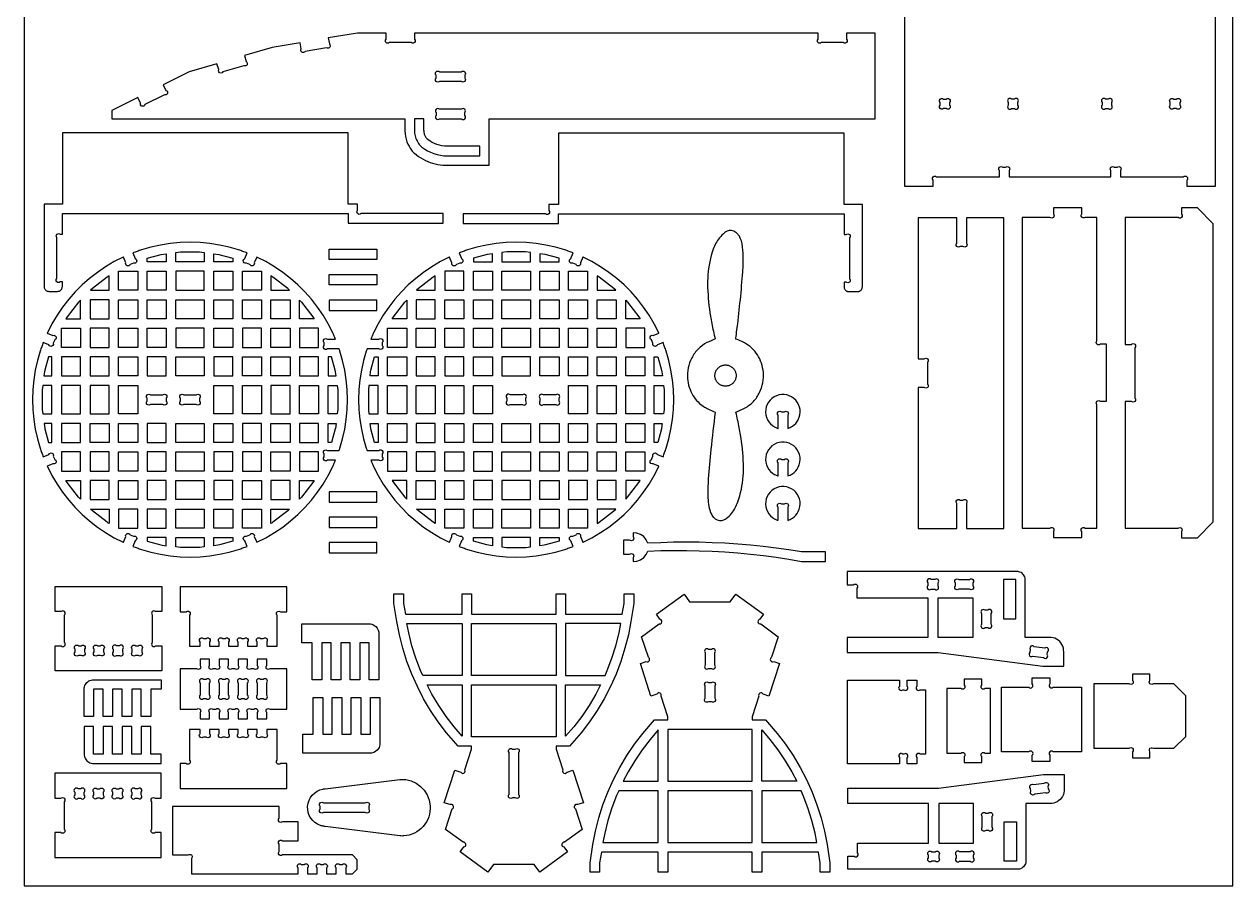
# Model space of a CAD drawing. Extents: x -3.7 to 59.8, y -0.5 to 71.6.
# Drawn here: x -3.7 to 59.8, y -0.5 to 44.8 of the extents above; entities that cross this region are included whole.
import ezdxf

# ---------------------------------------------------------------- set-up
doc = ezdxf.new("R2010")
doc.units = 0
doc.header["$MEASUREMENT"] = 0
doc.layers.get('0').update_dxf_attribs({"linetype": 'CONTINUOUS'})
doc.layers.add('SECTIONCUTEDGES', color=18, linetype='CONTINUOUS')

msp = doc.modelspace()

# ---------------------------------------------------------------- linework, layer by layer
for points in [[(59.784, 71.579), (-3.688, 71.579), (-3.688, -0.512), (59.784, -0.512)], [(-0.228, 30.29), (-0.228, 29.29), (0.772, 29.29), (0.772, 30.29)], [(-0.228, 28.79), (-0.228, 27.79), (0.772, 27.79), (0.772, 28.79)], [(-0.228, 27.29), (-0.228, 26.29), (0.772, 26.29), (0.772, 27.29)], [(2.772, 22.79), (3.772, 22.79), (3.772, 23.79), (2.772, 23.79)], [(7.772, 23.79), (7.772, 22.79), (8.772, 22.79), (8.772, 23.79)], [(19.4, 23.79), (19.4, 22.79), (18.4, 22.79), (18.4, 23.79)], [(24.4, 22.79), (23.4, 22.79), (23.4, 23.79), (24.4, 23.79)], [(-0.228, 21.29), (0.772, 21.29), (0.772, 22.29), (-0.228, 22.29)], [(2.772, 21.29), (3.772, 21.29), (3.772, 22.29), (2.772, 22.29)], [(24.4, 21.29), (23.4, 21.29), (23.4, 22.29), (24.4, 22.29)], [(2.772, 19.29), (2.772, 18.29), (3.772, 18.29), (3.772, 19.29)], [(24.4, 19.29), (24.4, 18.29), (23.4, 18.29), (23.4, 19.29)]]:
    msp.add_lwpolyline(points, close=True)
for points in [[(44.91, 40.662), (44.91, 40.516, -1), (44.734, 40.339), (44.587, 40.339, -1), (44.41, 40.516), (44.41, 40.662, -1), (44.587, 40.839), (44.734, 40.839, -1)], [(48.166, 40.339), (48.312, 40.339, 1), (48.489, 40.516), (48.489, 40.662, 1), (48.312, 40.839), (48.166, 40.839, 1), (47.989, 40.662), (47.989, 40.516, 1)], [(53.1, 40.339), (53.246, 40.339, 1), (53.423, 40.516), (53.423, 40.662, 1), (53.246, 40.839), (53.1, 40.839, 1), (52.923, 40.662), (52.923, 40.516, 1)], [(56.825, 40.339), (56.678, 40.339, -1), (56.501, 40.516), (56.501, 40.662, -1), (56.678, 40.839), (56.825, 40.839, -1), (57.001, 40.662), (57.001, 40.516, -1)], [(43.94, 15.085), (44.127, 15.085, 1), (44.304, 15.262), (44.304, 15.408, 1), (44.127, 15.585), (43.94, 15.585, 1), (43.763, 15.408), (43.763, 15.262, 1)], [(6.048, 9.511), (6.048, 10.157, 1), (5.871, 10.334), (5.725, 10.334, 1), (5.548, 10.157), (5.548, 9.511, 1), (5.725, 9.334), (5.871, 9.334, 1)], [(6.725, 9.334), (6.871, 9.334, 1), (7.048, 9.511), (7.048, 10.157, 1), (6.871, 10.334), (6.725, 10.334, 1), (6.548, 10.157), (6.548, 9.511, 1)], [(8.048, 9.511), (8.048, 10.157, 1), (7.871, 10.334), (7.725, 10.334, 1), (7.548, 10.157), (7.548, 9.511, 1), (7.725, 9.334), (7.871, 9.334, 1)], [(8.725, 9.334), (8.871, 9.334, 1), (9.048, 9.511), (9.048, 10.157, 1), (8.871, 10.334), (8.725, 10.334, 1), (8.548, 10.157), (8.548, 9.511, 1)], [(32.253, 10.168), (32.4, 10.168, -1), (32.576, 9.991), (32.576, 9.345, -1), (32.4, 9.168), (32.253, 9.168, -1), (32.076, 9.345), (32.076, 9.991, -1)], [(-0.859, 4.088), (-0.713, 4.088, 1), (-0.536, 4.265), (-0.536, 4.411, 1), (-0.713, 4.588), (-0.859, 4.588, 1), (-1.036, 4.411), (-1.036, 4.265, 1)], [(43.974, 1.28), (44.161, 1.28, -1), (44.337, 1.103), (44.337, 0.957, -1), (44.161, 0.78), (43.974, 0.78, -1), (43.797, 0.957), (43.797, 1.103, -1)]]:
    msp.add_lwpolyline(points, format="xyb", close=True)
at = {"layer": 'SECTIONCUTEDGES'}
msp.add_lwpolyline([(42.54, 57.63), (42.54, 36.253), (44.041, 36.253), (44.041, 36.576, -1), (44.218, 36.753), (47.531, 36.753), (47.531, 37.076, -1), (47.708, 37.253), (47.854, 37.253, -1), (48.031, 37.076), (48.031, 36.753), (53.381, 36.753), (53.381, 37.076, -1), (53.558, 37.253), (53.704, 37.253, -1), (53.881, 37.076), (53.881, 36.753), (57.194, 36.753, -1), (57.371, 36.576), (57.371, 36.253), (58.871, 36.253), (58.871, 57.63, -1)], format="xyb", dxfattribs=at)
for points in [[(0.913, 39.804), (16.307, 39.804, 0.002134), (16.31, 39.163, 0.087341), (16.415, 38.593, 0.074516), (16.661, 38.149, 0.050894), (16.803, 37.998, 0.0521), (17.257, 37.682, 0.105525), (18.303, 37.365, 0.010514), (18.376, 37.36, 0.005257), (18.523, 37.356), (20.739, 37.356), (20.739, 39.804), (41.002, 39.804), (41.002, 44.307), (39.502, 44.307), (39.502, 43.984, -1), (39.326, 43.807), (38.179, 43.807, -1), (38.002, 43.984), (38.002, 44.307), (16.816, 44.307), (16.816, 43.984, -1), (16.639, 43.807), (15.493, 43.807, -1), (15.316, 43.984), (15.316, 44.307), (13.816, 44.307), (12.284, 44.052), (12.338, 43.733, -1), (12.193, 43.529), (11.063, 43.336, -1), (10.859, 43.481), (10.805, 43.8), (9.335, 43.551), (7.874, 43.121), (7.965, 42.811, -1), (7.845, 42.592), (6.746, 42.268, -1), (6.526, 42.388), (6.435, 42.698), (4.974, 42.269), (3.614, 41.586), (3.759, 41.297, -1), (3.68, 41.06), (2.655, 40.546, -1), (2.418, 40.624), (2.273, 40.913), (0.913, 40.23)], [(18.125, 42.269), (19.272, 42.269, -1), (19.449, 42.092), (19.449, 41.945, -1), (19.272, 41.769), (18.125, 41.769, -1), (17.948, 41.945), (17.948, 42.092, -1)], [(19.272, 40.304), (18.125, 40.304, 1), (17.948, 40.127), (17.948, 39.98, 1), (18.125, 39.804), (19.272, 39.804, 1), (19.449, 39.98), (19.449, 40.127, 1)], [(-2.569, 30.805), (-2.544, 30.783), (-2.517, 30.765), (-2.488, 30.751), (-2.457, 30.74), (-2.425, 30.734), (-2.392, 30.732), (-1.933, 30.732), (-1.9, 30.734), (-1.868, 30.74), (-1.837, 30.751), (-1.808, 30.765), (-1.78, 30.783), (-1.756, 30.805), (-1.734, 30.83), (-1.716, 30.857), (-1.702, 30.886), (-1.691, 30.917), (-1.685, 30.949), (-1.683, 30.982), (-1.683, 31.232), (-1.793, 31.232, -1), (-1.969, 31.408), (-1.969, 33.555, -1), (-1.793, 33.732), (-1.683, 33.732), (-1.683, 34.817), (13.32, 34.817), (13.32, 34.317), (18.324, 34.317), (18.324, 34.817), (13.997, 34.817, -1), (13.82, 34.994), (13.82, 35.317), (13.32, 35.317), (13.32, 39.067), (-1.683, 39.067), (-1.683, 35.317), (-2.642, 35.317), (-2.642, 30.982), (-2.64, 30.949), (-2.634, 30.917), (-2.623, 30.886), (-2.609, 30.857), (-2.59, 30.83)], [(19.363, 34.303), (24.366, 34.303), (24.366, 34.803), (39.369, 34.803), (39.369, 33.717), (39.479, 33.717, -1), (39.656, 33.54), (39.656, 31.394, -1), (39.479, 31.217), (39.369, 31.217), (39.369, 30.967), (39.371, 30.935), (39.378, 30.903), (39.388, 30.872), (39.403, 30.842), (39.421, 30.815), (39.442, 30.79), (39.467, 30.769), (39.494, 30.751), (39.524, 30.736), (39.554, 30.726), (39.587, 30.719), (39.619, 30.717), (40.079, 30.717), (40.111, 30.719), (40.143, 30.726), (40.174, 30.736), (40.204, 30.751), (40.231, 30.769), (40.255, 30.79), (40.277, 30.815), (40.295, 30.842), (40.31, 30.872), (40.32, 30.903), (40.327, 30.935), (40.329, 30.967), (40.329, 35.303), (39.369, 35.303), (39.369, 39.053), (24.366, 39.053), (24.366, 35.303), (23.866, 35.303), (23.866, 34.98, -1), (23.689, 34.803), (19.363, 34.803)], [(48.719, 18.293), (50.183, 18.293, -1), (50.36, 18.116), (50.36, 17.793), (51.861, 17.793), (51.861, 18.116, -1), (52.037, 18.293), (52.651, 18.293), (52.651, 24.781, -1), (52.828, 24.958), (53.151, 24.958), (53.151, 27.958), (52.828, 27.958, -1), (52.651, 28.135), (52.651, 34.623), (52.037, 34.623, -1), (51.861, 34.8), (51.861, 35.123), (50.36, 35.123), (50.36, 34.8, -1), (50.183, 34.623), (48.719, 34.623)], [(54.139, 18.283), (56.91, 18.283, -1), (57.087, 18.106), (57.087, 17.783), (57.921, 17.783), (58.756, 18.618), (58.756, 34.279), (57.921, 35.114), (57.087, 35.114), (57.087, 34.791, -1), (56.91, 34.614), (54.139, 34.614), (54.139, 27.948), (54.462, 27.948, -1), (54.639, 27.772), (54.639, 25.125, -1), (54.462, 24.948), (54.139, 24.948)], [(43.252, 18.265), (45.291, 18.265), (45.291, 19.589, -1), (45.468, 19.766), (45.614, 19.766, -1), (45.791, 19.589), (45.791, 18.265), (47.756, 18.265), (47.756, 34.596), (45.791, 34.596), (45.791, 33.272, -1), (45.614, 33.096), (45.468, 33.096, -1), (45.291, 33.272), (45.291, 34.596), (43.252, 34.596), (43.252, 27.181), (43.576, 27.181, -1), (43.752, 27.004), (43.752, 25.857, -1), (43.576, 25.681), (43.252, 25.681)], [(33.689, 24.383, 0.012814), (34.146, 24.6, 0.085914), (34.606, 24.943, 0.076352), (34.931, 25.412, 0.135164), (35.129, 26.473, 0.121603), (34.818, 27.393, 0.128291), (34.141, 28.02, 0.017184), (33.999, 28.091, 0.007976), (33.684, 28.227, 0.007834), (33.684, 28.23, -0.023506), (33.684, 28.233, -0.019175), (33.696, 28.354, 0.003968), (33.759, 28.835, 0.011178), (34.052, 31.756, 0.026495), (34.072, 32.581, 0.033037), (34.011, 33.225, 0.066175), (33.917, 33.536, 0.057683), (33.812, 33.712, 0.071733), (33.693, 33.828), (33.582, 33.892), (33.462, 33.927), (33.343, 33.926), (33.227, 33.89, 0.062361), (33.104, 33.819, 0.061497), (32.828, 33.549, 0.08401), (32.496, 32.95, 0.06761), (32.217, 31.596, 0.025167), (32.205, 30.938, 0.032023), (32.352, 29.42, 0.010958), (32.421, 29.045, 0.005026), (32.598, 28.232, 0.014369), (32.168, 28.037, 0.083555), (31.716, 27.713, 0.076766), (31.367, 27.234, 0.139856), (31.15, 26.153, 0.11486), (31.432, 25.265, 0.123917), (32.043, 24.652, 0.022471), (32.219, 24.557, 0.010705), (32.603, 24.381, 0.003396), (32.372, 22.413, 0.010881), (32.237, 20.883, 0.025112), (32.221, 19.874, 0.035354), (32.268, 19.429, 0.054853), (32.373, 19.072, 0.086229), (32.501, 18.871, 0.024265), (32.547, 18.824, 0.026496), (32.594, 18.786), (32.705, 18.722), (32.824, 18.687), (32.944, 18.689), (33.06, 18.724, 0.062362), (33.182, 18.795, 0.061498), (33.459, 19.066, 0.08401), (33.79, 19.664, 0.067609), (34.07, 21.018, 0.025165), (34.081, 21.676, 0.032019), (33.935, 23.194, 0.010958), (33.866, 23.569, 0.005025)], [(1.522, 17.543), (1.649, 17.841, -1), (1.881, 17.934), (2.055, 17.86, -1), (2.149, 17.628), (2.022, 17.331, -0.003882), (2.245, 17.249, 0.011648), (2.469, 17.17), (2.964, 17.027), (3.467, 16.914), (3.978, 16.832), (4.497, 16.783), (5.022, 16.766), (5.548, 16.783), (6.067, 16.832), (6.578, 16.914), (7.081, 17.027), (7.575, 17.17, 0.011648), (7.799, 17.249, -0.003882), (8.023, 17.331), (7.896, 17.628, -1), (7.989, 17.86), (8.164, 17.934, -1), (8.396, 17.841), (8.522, 17.543, -0.003922), (8.529, 17.546, 0.011767), (8.536, 17.549), (9.003, 17.786), (9.456, 18.054), (9.889, 18.348), (10.299, 18.667), (10.687, 19.01), (11.053, 19.375), (11.395, 19.763), (11.714, 20.173), (12.008, 20.606), (12.276, 21.059), (12.513, 21.527, 0.011769), (12.588, 21.696, -0.003923), (12.659, 21.865), (12.236, 21.865, -1), (12.059, 22.042), (12.059, 22.189, -1), (12.236, 22.365), (12.848, 22.365, -0.003873), (12.871, 22.427, 0.011621), (12.893, 22.49), (13.036, 22.983), (13.149, 23.486), (13.23, 23.996), (13.28, 24.515), (13.297, 25.04), (13.28, 25.566), (13.23, 26.085), (13.149, 26.596), (13.036, 27.099), (12.892, 27.593, 0.011648), (12.871, 27.654, -0.003882), (12.849, 27.715), (12.236, 27.715, -1), (12.059, 27.892), (12.059, 28.038, -1), (12.236, 28.215), (12.659, 28.215, -0.003932), (12.588, 28.385, 0.011797), (12.513, 28.554), (12.276, 29.021), (12.009, 29.474), (11.714, 29.907), (11.395, 30.317), (11.053, 30.705), (10.687, 31.071), (10.299, 31.413), (9.889, 31.732), (9.456, 32.026), (9.003, 32.294), (8.536, 32.531, 0.011767), (8.529, 32.534, -0.003922), (8.522, 32.537), (8.396, 32.24, -1), (8.164, 32.146), (7.989, 32.221, -1), (7.896, 32.453), (8.023, 32.75, -0.003882), (7.799, 32.832, 0.011648), (7.575, 32.91), (7.081, 33.054), (6.578, 33.167), (6.067, 33.248), (5.548, 33.298), (5.022, 33.315), (4.497, 33.298), (3.978, 33.248), (3.467, 33.167), (2.964, 33.054), (2.469, 32.91, 0.011648), (2.245, 32.832, -0.003882), (2.022, 32.75), (2.149, 32.453, -1), (2.055, 32.221), (1.881, 32.146, -1), (1.649, 32.24), (1.522, 32.537, -0.003922), (1.516, 32.534, 0.011767), (1.509, 32.531), (1.041, 32.294), (0.588, 32.026), (0.156, 31.732), (-0.255, 31.413), (-0.643, 31.071), (-1.009, 30.705), (-1.351, 30.317), (-1.67, 29.907), (-1.964, 29.474), (-2.232, 29.021), (-2.469, 28.554, 0.011798), (-2.472, 28.547, -0.003933), (-2.475, 28.54), (-2.177, 28.414, -1), (-2.084, 28.182), (-2.158, 28.007, -1), (-2.39, 27.914), (-2.687, 28.041, -0.003882), (-2.769, 27.817, 0.011648), (-2.848, 27.593), (-2.991, 27.099), (-3.104, 26.596), (-3.186, 26.085), (-3.235, 25.566), (-3.252, 25.04), (-3.235, 24.515), (-3.185, 23.996), (-3.104, 23.486), (-2.992, 22.983), (-2.848, 22.49, 0.011621), (-2.77, 22.264, -0.003873), (-2.687, 22.04), (-2.39, 22.167, -1), (-2.158, 22.073), (-2.084, 21.899, -1), (-2.177, 21.667), (-2.475, 21.54, -0.003923), (-2.472, 21.534, 0.01177), (-2.469, 21.527), (-2.232, 21.059), (-1.964, 20.606), (-1.67, 20.173), (-1.351, 19.763), (-1.008, 19.375), (-0.643, 19.01), (-0.255, 18.667), (0.156, 18.348), (0.588, 18.054), (1.041, 17.786), (1.509, 17.549, 0.011767), (1.516, 17.546, -0.003922)], [(25.151, 17.331), (25.024, 17.628, -1), (25.118, 17.86), (25.292, 17.934, -1), (25.524, 17.841), (25.65, 17.543, -0.003922), (25.657, 17.546, 0.011767), (25.664, 17.549), (26.131, 17.786), (26.584, 18.054), (27.017, 18.348), (27.427, 18.667), (27.816, 19.01), (28.181, 19.375), (28.524, 19.763), (28.842, 20.173), (29.137, 20.606), (29.404, 21.059), (29.642, 21.527, 0.01177), (29.645, 21.534, -0.003923), (29.647, 21.54), (29.35, 21.667, -1), (29.257, 21.899), (29.331, 22.073, -1), (29.563, 22.167), (29.86, 22.04, -0.003873), (29.942, 22.264, 0.011621), (30.021, 22.49), (30.164, 22.983), (30.277, 23.486), (30.358, 23.996), (30.408, 24.515), (30.425, 25.04), (30.408, 25.566), (30.358, 26.085), (30.277, 26.596), (30.164, 27.099), (30.021, 27.593, 0.011648), (29.942, 27.817, -0.003882), (29.86, 28.041), (29.563, 27.914, -1), (29.331, 28.007), (29.257, 28.182, -1), (29.35, 28.414), (29.647, 28.54, -0.003933), (29.645, 28.547, 0.011798), (29.642, 28.554), (29.404, 29.021), (29.137, 29.474), (28.842, 29.907), (28.524, 30.317), (28.182, 30.705), (27.816, 31.071), (27.427, 31.413), (27.017, 31.732), (26.585, 32.026), (26.131, 32.294), (25.664, 32.531, 0.011767), (25.657, 32.534, -0.003922), (25.65, 32.537), (25.524, 32.24, -1), (25.292, 32.146), (25.118, 32.221, -1), (25.024, 32.453), (25.151, 32.75, -0.003882), (24.928, 32.832, 0.011648), (24.703, 32.91), (24.209, 33.054), (23.706, 33.167), (23.195, 33.248), (22.676, 33.298), (22.15, 33.315), (21.625, 33.298), (21.106, 33.248), (20.595, 33.167), (20.092, 33.054), (19.598, 32.91, 0.011648), (19.373, 32.832, -0.003882), (19.15, 32.75), (19.277, 32.453, -1), (19.183, 32.221), (19.009, 32.146, -1), (18.777, 32.24), (18.65, 32.537, -0.003922), (18.644, 32.534, 0.011767), (18.637, 32.531), (18.17, 32.294), (17.716, 32.026), (17.284, 31.732), (16.874, 31.413), (16.485, 31.071), (16.119, 30.705), (15.777, 30.317), (15.459, 29.907), (15.164, 29.474), (14.897, 29.021), (14.659, 28.554, 0.011798), (14.585, 28.385, -0.003932), (14.514, 28.215), (14.937, 28.215, -1), (15.114, 28.038), (15.114, 27.892, -1), (14.937, 27.715), (14.324, 27.715, -0.003882), (14.302, 27.654, 0.011648), (14.28, 27.593), (14.137, 27.099), (14.024, 26.596), (13.943, 26.085), (13.893, 25.566), (13.876, 25.04), (13.893, 24.515), (13.943, 23.996), (14.024, 23.486), (14.137, 22.983), (14.28, 22.49, 0.011621), (14.302, 22.427, -0.003873), (14.324, 22.365), (14.937, 22.365, -1), (15.114, 22.189), (15.114, 22.042, -1), (14.937, 21.865), (14.513, 21.865, -0.003923), (14.585, 21.696, 0.01177), (14.659, 21.527), (14.897, 21.059), (15.164, 20.606), (15.459, 20.173), (15.777, 19.763), (16.12, 19.375), (16.485, 19.01), (16.873, 18.667), (17.284, 18.348), (17.716, 18.054), (18.17, 17.786), (18.637, 17.549, 0.011767), (18.644, 17.546, -0.003922), (18.65, 17.543), (18.777, 17.841, -1), (19.009, 17.934), (19.183, 17.86, -1), (19.277, 17.628), (19.15, 17.331, -0.003873), (19.374, 17.248, 0.011621), (19.6, 17.17), (20.094, 17.026), (20.595, 16.914), (21.106, 16.832), (21.625, 16.783), (22.15, 16.766), (22.676, 16.783), (23.195, 16.832), (23.706, 16.914), (24.207, 17.026), (24.701, 17.17, 0.011621), (24.927, 17.248, -0.003873)], [(2.949, 25.29), (3.595, 25.29, -1), (3.772, 25.113), (3.772, 24.967, -1), (3.595, 24.79), (2.949, 24.79, -1), (2.772, 24.967), (2.772, 25.113, -1)], [(4.698, 25.29), (5.344, 25.29, -1), (5.521, 25.113), (5.521, 24.967, -1), (5.344, 24.79), (4.698, 24.79, -1), (4.521, 24.967), (4.521, 25.113, -1)], [(22.475, 25.29), (21.828, 25.29, 1), (21.652, 25.113), (21.652, 24.967, 1), (21.828, 24.79), (22.475, 24.79, 1), (22.652, 24.967), (22.652, 25.113, 1)], [(24.4, 24.967), (24.4, 25.113, 1), (24.224, 25.29), (23.577, 25.29, 1), (23.4, 25.113), (23.4, 24.967, 1), (23.577, 24.79), (24.224, 24.79, 1)], [(35.909, 23.528), (35.909, 24.22, -1), (36.086, 24.397), (36.232, 24.397, -1), (36.409, 24.22), (36.409, 23.529, 0.063472), (36.652, 23.644, 0.13308), (36.965, 23.989, 0.691874), (35.822, 25.246, 0.691227), (35.85, 23.547, 0.012807), (35.88, 23.537, -0.004269)], [(35.909, 21.028), (35.909, 21.72, -1), (36.086, 21.897), (36.232, 21.897, -1), (36.409, 21.72), (36.409, 21.029, 0.063472), (36.652, 21.144, 0.13308), (36.965, 21.489, 0.691874), (35.822, 22.746, 0.691227), (35.85, 21.047, 0.012807), (35.88, 21.037, -0.004269)], [(35.909, 18.694), (35.909, 19.387, -1), (36.086, 19.564), (36.232, 19.564, -1), (36.409, 19.387), (36.409, 18.696, 0.063472), (36.652, 18.811, 0.13308), (36.965, 19.156, 0.691874), (35.822, 20.413, 0.691227), (35.85, 18.713, 0.012807), (35.88, 18.704, -0.004269)], [(27.786, 16.914), (28.109, 16.914, -1), (28.286, 16.737), (28.286, 16.539), (28.491, 16.552), (28.685, 16.619), (28.854, 16.737), (28.984, 16.897), (29.066, 17.085), (29.741, 17.109), (30.416, 17.12), (31.091, 17.118), (31.766, 17.104), (32.44, 17.077), (33.114, 17.038), (33.787, 16.986), (34.459, 16.921), (35.13, 16.844), (35.799, 16.755), (36.466, 16.653), (37.131, 16.539), (38.391, 16.539), (38.391, 17.039), (37.131, 17.039), (36.465, 17.146), (35.797, 17.24), (35.128, 17.322), (34.457, 17.391), (33.785, 17.448), (33.112, 17.492), (32.438, 17.524), (31.764, 17.543), (31.089, 17.549), (30.414, 17.543), (29.74, 17.524), (29.066, 17.493), (28.984, 17.681), (28.854, 17.841), (28.685, 17.959), (28.491, 18.027), (28.286, 18.039), (28.286, 17.841, -1), (28.109, 17.664), (27.786, 17.664)], [(39.54, 11.745), (44.302, 11.745), (49.802, 11.03), (50.902, 11.03), (50.902, 11.788), (50.9, 11.888), (50.884, 11.987), (50.854, 12.083), (50.812, 12.174), (50.757, 12.258), (50.691, 12.334), (50.616, 12.4), (50.531, 12.454), (50.44, 12.497), (50.345, 12.527), (50.245, 12.543), (50.145, 12.545), (48.886, 12.545), (48.886, 15.544), (48.885, 15.605), (48.876, 15.665), (48.858, 15.723), (48.833, 15.779), (48.799, 15.83), (48.76, 15.876), (48.713, 15.916), (48.662, 15.949), (48.607, 15.975), (48.548, 15.992), (48.488, 16.001), (48.427, 16.002), (39.54, 16.002), (39.54, 15.314), (39.863, 15.314, -1), (40.04, 15.138), (40.04, 14.627), (43.763, 14.627), (43.763, 12.545), (39.54, 12.545)], [(45.396, 15.585), (45.959, 15.585, -1), (46.136, 15.408), (46.136, 15.262, -1), (45.959, 15.085), (45.396, 15.085, -1), (45.219, 15.262), (45.219, 15.408, -1)], [(-2.064, 10.785), (-2.064, 12.103), (-1.74, 12.103, 1), (-1.564, 12.28), (-1.564, 13.726, 1), (-1.74, 13.903), (-2.064, 13.903), (-2.064, 15.22), (3.536, 15.22), (3.536, 13.903), (3.213, 13.903, 1), (3.036, 13.726), (3.036, 12.28, 1), (3.213, 12.103), (3.536, 12.103), (3.536, 10.785)], [(4.498, 13.887), (4.821, 13.887, -1), (4.998, 13.711), (4.998, 12.087), (5.546, 12.087), (5.546, 12.315, -1), (5.722, 12.492), (5.871, 12.492, -1), (6.048, 12.315), (6.048, 12.087), (6.548, 12.087), (6.548, 12.315, -1), (6.725, 12.492), (6.871, 12.492, -1), (7.048, 12.315), (7.048, 12.087), (7.548, 12.087), (7.548, 12.315, -1), (7.725, 12.492), (7.871, 12.492, -1), (8.048, 12.315), (8.048, 12.087), (8.548, 12.087), (8.548, 12.315, -1), (8.725, 12.492), (8.871, 12.492, -1), (9.048, 12.315), (9.048, 12.087), (9.598, 12.087), (9.598, 13.711, -1), (9.775, 13.887), (10.098, 13.887), (10.098, 15.205), (4.498, 15.205)], [(28.324, 14.833), (28.324, 14.333), (28.175, 13.379), (28.04, 12.672), (27.863, 11.974), (27.647, 11.287), (27.392, 10.614), (27.098, 9.957), (26.767, 9.318), (26.399, 8.699), (25.996, 8.103), (25.559, 7.531), (24.949, 6.821), (24.246, 6.821), (24.246, 6.666), (24.598, 5.581, 1), (24.821, 5.468), (25.128, 5.568), (25.685, 3.856), (25.377, 3.756, 1), (25.264, 3.533), (25.616, 2.448), (24.694, 1.778, 1), (24.654, 1.531), (24.844, 1.27), (23.388, 0.212), (23.094, 0.616), (20.962, 0.616), (20.668, 0.212), (19.212, 1.27), (19.402, 1.531, 1), (19.363, 1.778), (18.441, 2.448), (18.793, 3.533, 1), (18.68, 3.756), (18.372, 3.856), (18.928, 5.568), (19.236, 5.468, 1), (19.459, 5.581), (19.811, 6.666), (19.811, 6.821), (19.108, 6.821), (18.498, 7.531), (18.061, 8.103), (17.658, 8.699), (17.29, 9.318), (16.959, 9.957), (16.665, 10.614), (16.409, 11.287), (16.193, 11.974), (16.017, 12.672), (15.882, 13.379), (15.733, 14.333), (15.733, 14.833), (16.233, 14.833), (16.233, 14.333), (16.333, 13.774), (19.312, 13.774), (19.312, 14.833), (19.811, 14.833), (19.811, 13.774), (24.246, 13.774), (24.246, 14.833), (24.746, 14.833), (24.746, 13.774), (27.724, 13.774), (27.824, 14.333), (27.824, 14.833)], [(26.531, 0.2), (26.031, 0.2), (26.031, 0.7), (26.18, 1.654), (26.315, 2.361), (26.491, 3.059), (26.707, 3.745), (26.963, 4.418), (27.257, 5.076), (27.588, 5.715), (27.956, 6.333), (28.359, 6.93), (28.796, 7.502), (29.406, 8.212), (30.109, 8.212), (30.109, 8.367), (29.757, 9.451, 1), (29.534, 9.565), (29.226, 9.465), (28.67, 11.177), (28.978, 11.277, 1), (29.091, 11.499), (28.738, 12.584), (29.661, 13.255, 1), (29.7, 13.502), (29.51, 13.763), (30.966, 14.821), (31.26, 14.416), (33.392, 14.416), (33.686, 14.821), (35.142, 13.763), (34.952, 13.502, 1), (34.992, 13.255), (35.914, 12.584), (35.562, 11.499, 1), (35.675, 11.277), (35.983, 11.177), (35.426, 9.465), (35.119, 9.565, 1), (34.896, 9.451), (34.544, 8.367), (34.544, 8.212), (35.247, 8.212), (35.857, 7.502), (36.294, 6.93), (36.697, 6.333), (37.065, 5.715), (37.396, 5.076), (37.69, 4.418), (37.945, 3.745), (38.161, 3.059), (38.337, 2.361), (38.473, 1.654), (38.622, 0.7), (38.622, 0.2), (38.122, 0.2), (38.122, 0.7), (38.022, 1.259), (35.044, 1.259), (35.044, 0.2), (34.544, 0.2), (34.544, 1.259), (30.109, 1.259), (30.109, 0.2), (29.61, 0.2), (29.61, 1.259), (26.63, 1.259), (26.531, 0.7)], [(46.594, 13.798), (46.594, 13.235, 1), (46.771, 13.058), (46.917, 13.058, 1), (47.094, 13.235), (47.094, 13.798, 1), (46.917, 13.974), (46.771, 13.974, 1)], [(11.435, 10.317), (11.435, 12.257), (10.885, 12.257), (10.885, 13.257), (14.435, 13.257, -0.118357), (14.68, 13.19, -0.238349), (14.931, 12.822, -0.016364), (14.933, 12.801, -0.008181), (14.935, 12.757), (14.935, 10.317), (14.435, 10.317), (14.435, 12.257), (13.935, 12.257), (13.935, 10.317), (13.435, 10.317), (13.435, 12.257), (12.935, 12.257), (12.935, 10.317), (12.435, 10.317), (12.435, 12.257), (11.935, 12.257), (11.935, 10.317)], [(-0.514, 11.926), (-0.514, 11.78, -1), (-0.69, 11.603), (-0.837, 11.603, -1), (-1.014, 11.78), (-1.014, 11.926, -1), (-0.837, 12.103), (-0.69, 12.103, -1)], [(0.163, 12.103), (0.31, 12.103, -1), (0.486, 11.926), (0.486, 11.78, -1), (0.31, 11.603), (0.163, 11.603, -1), (-0.014, 11.78), (-0.014, 11.926, -1)], [(0.986, 11.926), (0.986, 11.78, 1), (1.163, 11.603), (1.31, 11.603, 1), (1.486, 11.78), (1.486, 11.926, 1), (1.31, 12.103), (1.163, 12.103, 1)], [(2.163, 12.103), (2.31, 12.103, -1), (2.486, 11.926), (2.486, 11.78, -1), (2.31, 11.603), (2.163, 11.603, -1), (1.986, 11.78), (1.986, 11.926, -1)], [(49.284, 11.56), (49.842, 11.487, 1), (50.04, 11.64), (50.059, 11.785, 1), (49.907, 11.983), (49.348, 12.056, 1), (49.15, 11.903), (49.131, 11.758, 1)], [(32.076, 11.74), (32.076, 11.094, 1), (32.253, 10.917), (32.4, 10.917, 1), (32.576, 11.094), (32.576, 11.74, 1), (32.4, 11.917), (32.253, 11.917, 1)], [(4.498, 8.768), (5.369, 8.768, -1), (5.546, 8.591), (5.546, 8.268), (6.048, 8.268), (6.048, 8.591, -1), (6.225, 8.768), (6.371, 8.768, -1), (6.548, 8.591), (6.548, 8.268), (7.048, 8.268), (7.048, 8.591, -1), (7.225, 8.768), (7.371, 8.768, -1), (7.548, 8.591), (7.548, 8.268), (8.048, 8.268), (8.048, 8.591, -1), (8.225, 8.768), (8.371, 8.768, -1), (8.548, 8.591), (8.548, 8.268), (9.048, 8.268), (9.048, 8.591, -1), (9.225, 8.768), (10.098, 8.768), (10.098, 10.9), (9.225, 10.9, -1), (9.048, 11.077), (9.048, 11.4), (8.548, 11.4), (8.548, 11.077, -1), (8.371, 10.9), (8.225, 10.9, -1), (8.048, 11.077), (8.048, 11.4), (7.548, 11.4), (7.548, 11.077, -1), (7.371, 10.9), (7.225, 10.9, -1), (7.048, 11.077), (7.048, 11.4), (6.548, 11.4), (6.548, 11.077, -1), (6.371, 10.9), (6.225, 10.9, -1), (6.048, 11.077), (6.048, 11.4), (5.548, 11.4), (5.548, 11.077, -1), (5.371, 10.9), (4.498, 10.9)], [(42.689, 5.905), (42.689, 6.228, 1), (42.512, 6.405), (42.449, 6.405, 1), (42.272, 6.228), (42.272, 5.905), (39.554, 5.905), (39.554, 10.296), (42.272, 10.296), (42.272, 9.972, 1), (42.449, 9.796), (42.512, 9.796, 1), (42.689, 9.972), (42.689, 10.296), (43.189, 10.296), (43.189, 9.972, 1), (43.366, 9.796), (43.647, 9.796), (43.647, 6.405), (43.366, 6.405, 1), (43.189, 6.228), (43.189, 5.905)], [(44.765, 6.463), (45.505, 6.463, -1), (45.682, 6.287), (45.682, 5.963), (46.599, 5.963), (46.599, 6.287, -1), (46.775, 6.463), (47.057, 6.463), (47.057, 9.854), (46.775, 9.854, -1), (46.599, 10.031), (46.599, 10.354), (45.682, 10.354), (45.682, 10.031, -1), (45.505, 9.854), (44.765, 9.854)], [(49.255, 6.031), (49.255, 6.354, 1), (49.079, 6.531), (47.644, 6.531), (47.642, 9.922), (49.077, 9.922, 1), (49.254, 10.098), (49.254, 10.422), (50.171, 10.422), (50.171, 10.098, 1), (50.347, 9.922), (51.841, 9.922), (51.841, 6.531), (50.349, 6.531, 1), (50.172, 6.354), (50.172, 6.031)], [(52.486, 6.716), (54.34, 6.716, -1), (54.517, 6.539), (54.517, 6.216), (55.434, 6.216), (55.434, 6.539, -1), (55.611, 6.716), (56.69, 6.716), (57.317, 7.342), (57.317, 9.48), (56.69, 10.107), (55.611, 10.107, -1), (55.434, 10.283), (55.434, 10.607), (54.517, 10.607), (54.517, 10.283, -1), (54.34, 10.107), (52.486, 10.107)], [(10.942, 6.455), (10.942, 7.455), (11.492, 7.455), (11.492, 9.395), (11.992, 9.395), (11.992, 7.455), (12.492, 7.455), (12.492, 9.395), (12.992, 9.395), (12.992, 7.455), (13.492, 7.455), (13.492, 9.395), (13.992, 9.395), (13.992, 7.455), (14.492, 7.455), (14.492, 9.395), (14.992, 9.395), (14.992, 6.955, -0.118358), (14.924, 6.71, -0.238347), (14.557, 6.46, -0.016364), (14.535, 6.457, -0.008182), (14.492, 6.455)], [(4.998, 7.714), (4.998, 6.091, -1), (4.821, 5.914), (4.498, 5.914), (4.498, 4.597), (10.098, 4.597), (10.098, 5.914), (9.775, 5.914, -1), (9.598, 6.091), (9.598, 7.714), (9.048, 7.714), (9.048, 7.486, -1), (8.871, 7.31), (8.725, 7.31, -1), (8.548, 7.486), (8.548, 7.714), (8.048, 7.714), (8.048, 7.486, -1), (7.871, 7.31), (7.725, 7.31, -1), (7.548, 7.486), (7.548, 7.714), (7.048, 7.714), (7.048, 7.486, -1), (6.871, 7.31), (6.725, 7.31, -1), (6.548, 7.486), (6.548, 7.714), (6.048, 7.714), (6.048, 7.486, -1), (5.871, 7.31), (5.722, 7.31, -1), (5.546, 7.486), (5.546, 7.714)], [(21.778, 4.292), (21.778, 6.489, -1), (21.955, 6.666), (22.102, 6.666, -1), (22.278, 6.489), (22.278, 4.292, -1), (22.102, 4.116), (21.955, 4.116, -1)], [(-2.086, 0.971), (3.514, 0.971), (3.514, 2.288), (3.191, 2.288, -1), (3.014, 2.465), (3.014, 3.911, -1), (3.191, 4.088), (3.514, 4.088), (3.514, 5.405), (-2.086, 5.405), (-2.086, 4.088), (-1.763, 4.088, -1), (-1.586, 3.911), (-1.586, 2.465, -1), (-1.763, 2.288), (-2.086, 2.288)], [(16.048, 5.086, -0.413459), (17.631, 3.694, -0.414214), (16.243, 2.112, -0.016364), (16.147, 2.108, -0.015719), (16.048, 2.112), (12.126, 2.607, -0.017008), (11.957, 2.635, -0.032737), (11.871, 2.658, -0.767327), (11.997, 4.573, -0.024226), (12.061, 4.583, 0.007215), (12.126, 4.59)], [(39.574, 0.364), (39.574, 1.051), (39.897, 1.051, 1), (40.074, 1.228), (40.074, 1.739), (43.797, 1.739), (43.797, 3.821), (39.574, 3.821), (39.574, 4.621), (44.336, 4.621), (49.836, 5.335), (50.936, 5.335), (50.936, 4.578), (50.934, 4.478), (50.918, 4.378), (50.888, 4.283), (50.846, 4.192), (50.791, 4.107), (50.725, 4.032), (50.649, 3.966), (50.565, 3.911), (50.474, 3.868), (50.379, 3.839), (50.279, 3.823), (50.179, 3.821), (48.92, 3.821), (48.92, 0.822), (48.919, 0.761), (48.91, 0.701), (48.892, 0.642), (48.867, 0.587), (48.833, 0.536), (48.793, 0.49), (48.747, 0.45), (48.696, 0.417), (48.641, 0.391), (48.582, 0.373), (48.522, 0.364), (48.461, 0.364)], [(0.141, 4.588), (0.287, 4.588, -1), (0.464, 4.411), (0.464, 4.265, -1), (0.287, 4.088), (0.141, 4.088, -1), (-0.036, 4.265), (-0.036, 4.411, -1)], [(1.141, 4.588), (1.287, 4.588, -1), (1.464, 4.411), (1.464, 4.265, -1), (1.287, 4.088), (1.141, 4.088, -1), (0.964, 4.265), (0.964, 4.411, -1)], [(1.964, 4.411), (1.964, 4.265, 1), (2.141, 4.088), (2.287, 4.088, 1), (2.464, 4.265), (2.464, 4.411, 1), (2.287, 4.588), (2.141, 4.588, 1)], [(49.318, 4.806), (49.876, 4.878, -1), (50.074, 4.726), (50.093, 4.58, -1), (49.941, 4.382), (49.382, 4.31, -1), (49.184, 4.462), (49.165, 4.607, -1)], [(14.227, 3.349), (12.03, 3.349, -1), (11.854, 3.526), (11.854, 3.672, -1), (12.03, 3.849), (14.227, 3.849, -1), (14.404, 3.672), (14.404, 3.526, -1)], [(4.096, 1.111), (4.919, 1.111, -1), (5.096, 0.934), (5.096, 0.111), (10.696, 0.111), (10.696, 0.434, -1), (10.873, 0.611), (11.019, 0.611, -1), (11.196, 0.434), (11.196, 0.111), (11.696, 0.111), (11.696, 0.434, -1), (11.873, 0.611), (12.019, 0.611, -1), (12.196, 0.434), (12.196, 0.111), (12.696, 0.111), (12.696, 0.434, -1), (12.873, 0.611), (13.019, 0.611, -1), (13.196, 0.434), (13.196, 0.111), (13.546, 0.111), (13.796, 0.361), (13.796, 0.861), (13.546, 1.111), (9.873, 1.111, -1), (9.696, 1.288), (9.696, 1.683, -1), (9.873, 1.86), (10.696, 1.86), (10.696, 2.86), (9.873, 2.86, -1), (9.696, 3.037), (9.696, 3.661), (4.096, 3.661)], [(46.805, 3.308), (46.951, 3.308, -1), (47.128, 3.131), (47.128, 2.568, -1), (46.951, 2.391), (46.805, 2.391, -1), (46.628, 2.568), (46.628, 3.131, -1)], [(45.43, 0.78), (45.993, 0.78, 1), (46.17, 0.957), (46.17, 1.103, 1), (45.993, 1.28), (45.43, 1.28, 1), (45.253, 1.103), (45.253, 0.957, 1)]]:
    msp.add_lwpolyline(points, format="xyb", close=True, dxfattribs=at)
for points in [[(17.437, 38.782), (17.43, 38.793), (17.407, 38.829), (17.386, 38.866), (17.368, 38.904), (17.352, 38.943), (17.339, 38.983), (17.327, 39.024), (17.319, 39.065), (17.312, 39.107), (17.309, 39.149), (17.307, 39.206), (17.307, 39.804), (16.807, 39.804), (16.807, 39.199), (16.809, 39.12), (16.816, 39.048), (16.826, 38.976), (16.841, 38.906), (16.86, 38.836), (16.883, 38.768), (16.911, 38.701), (16.942, 38.636), (16.977, 38.573), (17.015, 38.512), (17.057, 38.454), (17.085, 38.42), (17.203, 38.318), (17.347, 38.213), (17.499, 38.12), (17.658, 38.041), (17.824, 37.975), (17.994, 37.923), (18.168, 37.886), (18.345, 37.864), (18.533, 37.856), (20.239, 37.856), (20.239, 38.356), (18.544, 38.356), (18.387, 38.362), (18.252, 38.379), (18.119, 38.408), (17.989, 38.447), (17.863, 38.497), (17.741, 38.558), (17.625, 38.629), (17.515, 38.709), (17.463, 38.755)], [(2.772, 32.29), (2.772, 32.476), (3.504, 32.672), (3.772, 32.707), (3.772, 32.29)], [(4.272, 32.29), (4.272, 32.773), (4.528, 32.807), (4.772, 32.815), (5.272, 32.815), (5.516, 32.807), (5.772, 32.773), (5.772, 32.29)], [(6.272, 32.29), (6.272, 32.707), (6.54, 32.672), (7.272, 32.476), (7.272, 32.29)], [(12.335, 32.943), (14.835, 32.943), (14.835, 32.4), (12.335, 32.4)], [(19.9, 32.29), (20.9, 32.29), (20.9, 32.707), (20.632, 32.672), (19.9, 32.476)], [(21.656, 32.807), (21.4, 32.773), (21.4, 32.29), (22.9, 32.29), (22.9, 32.773), (22.645, 32.807), (22.4, 32.815), (21.9, 32.815)], [(23.4, 32.707), (23.4, 32.29), (24.4, 32.29), (24.4, 32.476), (23.669, 32.672)], [(1.272, 30.79), (1.272, 31.79), (2.272, 31.79), (2.272, 30.79)], [(2.772, 30.79), (2.772, 31.79), (3.772, 31.79), (3.772, 30.79)], [(4.272, 30.79), (5.772, 30.79), (5.772, 31.79), (4.272, 31.79)], [(6.272, 30.79), (6.272, 31.79), (7.272, 31.79), (7.272, 30.79)], [(7.772, 30.79), (7.772, 31.79), (8.772, 31.79), (8.772, 30.79)], [(19.4, 30.79), (19.4, 31.79), (18.4, 31.79), (18.4, 30.79)], [(19.9, 30.79), (19.9, 31.79), (20.9, 31.79), (20.9, 30.79)], [(21.4, 30.79), (21.4, 31.79), (22.9, 31.79), (22.9, 30.79)], [(23.4, 30.79), (23.4, 31.79), (24.4, 31.79), (24.4, 30.79)], [(24.9, 30.79), (24.9, 31.79), (25.9, 31.79), (25.9, 30.79)], [(-0.208, 30.79), (0.772, 30.79), (0.772, 31.557), (0.667, 31.485), (-0.108, 30.89)], [(9.272, 31.557), (9.272, 30.79), (10.253, 30.79), (10.153, 30.89), (9.377, 31.485)], [(12.335, 31.61), (14.835, 31.61), (14.835, 31.067), (12.335, 31.067)], [(17.02, 30.89), (16.92, 30.79), (17.9, 30.79), (17.9, 31.557), (17.795, 31.485)], [(26.4, 30.79), (27.381, 30.79), (27.281, 30.89), (26.506, 31.485), (26.4, 31.557)], [(-1.494, 29.29), (-0.728, 29.29), (-0.728, 30.271), (-0.828, 30.171), (-1.423, 29.395)], [(1.272, 29.29), (1.272, 30.29), (2.272, 30.29), (2.272, 29.29)], [(2.772, 29.29), (2.772, 30.29), (3.772, 30.29), (3.772, 29.29)], [(4.272, 29.29), (4.272, 30.29), (5.772, 30.29), (5.772, 29.29)], [(6.272, 29.29), (6.272, 30.29), (7.272, 30.29), (7.272, 29.29)], [(7.772, 29.29), (7.772, 30.29), (8.772, 30.29), (8.772, 29.29)], [(9.272, 29.29), (9.272, 30.29), (10.272, 30.29), (10.272, 29.29)], [(10.772, 29.29), (10.772, 30.271), (10.872, 30.171), (11.467, 29.395), (11.539, 29.29)], [(12.335, 30.277), (12.335, 29.733), (14.835, 29.733), (14.835, 30.277)], [(15.705, 29.395), (16.3, 30.171), (16.4, 30.271), (16.4, 29.29), (15.634, 29.29)], [(16.9, 29.29), (17.9, 29.29), (17.9, 30.29), (16.9, 30.29)], [(19.4, 29.29), (18.4, 29.29), (18.4, 30.29), (19.4, 30.29)], [(19.9, 29.29), (19.9, 30.29), (20.9, 30.29), (20.9, 29.29)], [(21.4, 29.29), (21.4, 30.29), (22.9, 30.29), (22.9, 29.29)], [(24.4, 29.29), (23.4, 29.29), (23.4, 30.29), (24.4, 30.29)], [(24.9, 29.29), (24.9, 30.29), (25.9, 30.29), (25.9, 29.29)], [(26.4, 29.29), (26.4, 30.29), (27.4, 30.29), (27.4, 29.29)], [(27.9, 29.29), (27.9, 30.271), (28.001, 30.171), (28.596, 29.395), (28.667, 29.29)], [(-1.728, 27.79), (-1.728, 28.79), (-0.728, 28.79), (-0.728, 27.79)], [(1.272, 27.79), (1.272, 28.79), (2.272, 28.79), (2.272, 27.79)], [(2.772, 27.79), (2.772, 28.79), (3.772, 28.79), (3.772, 27.79)], [(4.272, 27.79), (5.772, 27.79), (5.772, 28.79), (4.272, 28.79)], [(6.272, 27.79), (6.272, 28.79), (7.272, 28.79), (7.272, 27.79)], [(7.772, 27.79), (8.772, 27.79), (8.772, 28.79), (7.772, 28.79)], [(9.272, 27.79), (9.272, 28.79), (10.272, 28.79), (10.272, 27.79)], [(10.772, 27.79), (11.772, 27.79), (11.772, 28.79), (10.772, 28.79)], [(15.4, 27.79), (15.4, 28.79), (16.4, 28.79), (16.4, 27.79)], [(16.9, 27.79), (16.9, 28.79), (17.9, 28.79), (17.9, 27.79)], [(19.4, 27.79), (18.4, 27.79), (18.4, 28.79), (19.4, 28.79)], [(19.9, 28.79), (20.9, 28.79), (20.9, 27.79), (19.9, 27.79)], [(21.4, 28.79), (22.9, 28.79), (22.9, 27.79), (21.4, 27.79)], [(23.4, 27.79), (23.4, 28.79), (24.4, 28.79), (24.4, 27.79)], [(24.9, 27.79), (24.9, 28.79), (25.9, 28.79), (25.9, 27.79)], [(26.4, 27.79), (26.4, 28.79), (27.4, 28.79), (27.4, 27.79)], [(27.9, 27.79), (28.9, 27.79), (28.9, 28.79), (27.9, 28.79)], [(-2.655, 26.29), (-2.228, 26.29), (-2.228, 27.29), (-2.413, 27.29), (-2.603, 26.583), (-2.621, 26.502)], [(-1.728, 27.29), (-1.728, 26.29), (-0.728, 26.29), (-0.728, 27.29)], [(1.272, 26.29), (1.272, 27.29), (2.272, 27.29), (2.272, 26.29)], [(2.772, 26.29), (3.772, 26.29), (3.772, 27.29), (2.772, 27.29)], [(4.272, 26.29), (4.272, 27.29), (5.772, 27.29), (5.772, 26.29)], [(6.272, 26.29), (7.272, 26.29), (7.272, 27.29), (6.272, 27.29)], [(7.772, 26.29), (7.772, 27.29), (8.772, 27.29), (8.772, 26.29)], [(9.272, 26.29), (9.272, 27.29), (10.272, 27.29), (10.272, 26.29)], [(10.772, 27.29), (10.772, 26.29), (11.772, 26.29), (11.772, 27.29)], [(12.699, 26.29), (12.665, 26.502), (12.647, 26.583), (12.458, 27.29), (12.272, 27.29), (12.272, 26.29)], [(14.474, 26.29), (14.507, 26.502), (14.525, 26.583), (14.715, 27.29), (14.9, 27.29), (14.9, 26.29)], [(15.4, 26.29), (15.4, 27.29), (16.4, 27.29), (16.4, 26.29)], [(16.9, 26.29), (17.9, 26.29), (17.9, 27.29), (16.9, 27.29)], [(18.4, 27.29), (18.4, 26.29), (19.4, 26.29), (19.4, 27.29)], [(20.9, 26.29), (19.9, 26.29), (19.9, 27.29), (20.9, 27.29)], [(21.4, 26.29), (22.9, 26.29), (22.9, 27.29), (21.4, 27.29)], [(23.4, 26.29), (23.4, 27.29), (24.4, 27.29), (24.4, 26.29)], [(24.9, 26.29), (24.9, 27.29), (25.9, 27.29), (25.9, 26.29)], [(26.4, 26.29), (26.4, 27.29), (27.4, 27.29), (27.4, 26.29)], [(27.9, 26.29), (27.9, 27.29), (28.9, 27.29), (28.9, 26.29)], [(29.4, 26.29), (29.4, 27.29), (29.586, 27.29), (29.776, 26.583), (29.794, 26.502), (29.827, 26.29)], [(33.104, 25.752), (33.069, 25.755), (33.035, 25.761), (33.001, 25.769), (32.967, 25.779), (32.934, 25.792), (32.901, 25.806), (32.87, 25.822), (32.84, 25.84), (32.812, 25.86), (32.785, 25.881), (32.759, 25.904), (32.734, 25.929), (32.711, 25.956), (32.69, 25.984), (32.67, 26.013), (32.653, 26.043), (32.638, 26.074), (32.624, 26.106), (32.613, 26.139), (32.603, 26.173), (32.596, 26.208), (32.59, 26.242), (32.587, 26.277), (32.587, 26.312), (32.588, 26.347), (32.592, 26.381), (32.597, 26.416), (32.605, 26.45), (32.616, 26.484), (32.628, 26.517), (32.642, 26.549), (32.658, 26.58), (32.676, 26.61), (32.696, 26.639), (32.717, 26.666), (32.741, 26.692), (32.766, 26.716), (32.792, 26.739), (32.82, 26.761), (32.849, 26.78), (32.879, 26.797), (32.91, 26.813), (32.942, 26.826), (32.975, 26.838), (33.009, 26.847), (33.044, 26.855), (33.079, 26.86), (33.114, 26.863), (33.149, 26.864), (33.183, 26.863), (33.218, 26.859), (33.252, 26.853), (33.286, 26.845), (33.32, 26.835), (33.353, 26.823), (33.385, 26.809), (33.416, 26.792), (33.446, 26.774), (33.475, 26.755), (33.502, 26.733), (33.528, 26.71), (33.553, 26.685), (33.576, 26.658), (33.597, 26.63), (33.616, 26.601), (33.634, 26.571), (33.649, 26.54), (33.663, 26.508), (33.674, 26.475), (33.684, 26.441), (33.691, 26.407), (33.696, 26.372), (33.699, 26.337), (33.7, 26.302), (33.699, 26.267), (33.695, 26.233), (33.689, 26.198), (33.681, 26.164), (33.671, 26.13), (33.659, 26.097), (33.645, 26.065), (33.629, 26.034), (33.611, 26.004), (33.591, 25.976), (33.57, 25.949), (33.546, 25.923), (33.521, 25.898), (33.495, 25.875), (33.467, 25.854), (33.438, 25.834), (33.408, 25.817), (33.377, 25.801), (33.344, 25.788), (33.311, 25.776), (33.277, 25.767), (33.243, 25.759), (33.208, 25.754), (33.173, 25.751), (33.138, 25.75)], [(-2.71, 24.29), (-2.228, 24.29), (-2.228, 25.79), (-2.71, 25.79), (-2.742, 25.549), (-2.742, 24.531)], [(-1.728, 24.29), (-0.728, 24.29), (-0.728, 25.79), (-1.728, 25.79)], [(-0.228, 24.29), (0.772, 24.29), (0.772, 25.79), (-0.228, 25.79)], [(1.272, 24.29), (1.272, 25.79), (2.272, 25.79), (2.272, 24.29)], [(6.272, 24.29), (6.272, 25.79), (7.272, 25.79), (7.272, 24.29)], [(7.772, 24.29), (7.772, 25.79), (8.772, 25.79), (8.772, 24.29)], [(9.272, 24.29), (10.272, 24.29), (10.272, 25.79), (9.272, 25.79)], [(10.772, 24.29), (10.772, 25.79), (11.772, 25.79), (11.772, 24.29)], [(12.787, 24.531), (12.755, 24.29), (12.272, 24.29), (12.272, 25.79), (12.755, 25.79), (12.787, 25.549)], [(14.386, 24.531), (14.418, 24.29), (14.9, 24.29), (14.9, 25.79), (14.418, 25.79), (14.386, 25.549)], [(15.4, 24.29), (15.4, 25.79), (16.4, 25.79), (16.4, 24.29)], [(16.9, 24.29), (16.9, 25.79), (17.9, 25.79), (17.9, 24.29)], [(19.4, 24.29), (18.4, 24.29), (18.4, 25.79), (19.4, 25.79)], [(20.9, 24.29), (19.9, 24.29), (19.9, 25.79), (20.9, 25.79)], [(24.9, 24.29), (24.9, 25.79), (25.9, 25.79), (25.9, 24.29)], [(26.4, 24.29), (26.4, 25.79), (27.4, 25.79), (27.4, 24.29)], [(27.9, 24.29), (27.9, 25.79), (28.9, 25.79), (28.9, 24.29)], [(29.4, 24.29), (29.4, 25.79), (29.883, 25.79), (29.915, 25.549), (29.915, 24.531), (29.883, 24.29)], [(-2.413, 22.79), (-2.228, 22.79), (-2.228, 23.79), (-2.645, 23.79), (-2.611, 23.533), (-2.604, 23.5)], [(-1.728, 22.79), (-0.728, 22.79), (-0.728, 23.79), (-1.728, 23.79)], [(-0.228, 23.79), (0.772, 23.79), (0.772, 22.79), (-0.228, 22.79)], [(1.272, 22.79), (1.272, 23.79), (2.272, 23.79), (2.272, 22.79)], [(4.272, 22.79), (4.272, 23.79), (5.772, 23.79), (5.772, 22.79)], [(6.272, 22.79), (6.272, 23.79), (7.272, 23.79), (7.272, 22.79)], [(9.272, 22.79), (9.272, 23.79), (10.272, 23.79), (10.272, 22.79)], [(10.772, 23.79), (10.772, 22.79), (11.772, 22.79), (11.772, 23.79)], [(12.272, 22.79), (12.272, 23.79), (12.689, 23.79), (12.655, 23.533), (12.648, 23.5), (12.458, 22.79)], [(14.715, 22.79), (14.525, 23.5), (14.517, 23.533), (14.484, 23.79), (14.9, 23.79), (14.9, 22.79)], [(15.4, 22.79), (15.4, 23.79), (16.4, 23.79), (16.4, 22.79)], [(16.9, 22.79), (17.9, 22.79), (17.9, 23.79), (16.9, 23.79)], [(19.9, 22.79), (19.9, 23.79), (20.9, 23.79), (20.9, 22.79)], [(21.4, 22.79), (21.4, 23.79), (22.9, 23.79), (22.9, 22.79)], [(24.9, 22.79), (24.9, 23.79), (25.9, 23.79), (25.9, 22.79)], [(26.4, 22.79), (26.4, 23.79), (27.4, 23.79), (27.4, 22.79)], [(27.9, 22.79), (27.9, 23.79), (28.9, 23.79), (28.9, 22.79)], [(29.4, 22.79), (29.4, 23.79), (29.817, 23.79), (29.783, 23.533), (29.776, 23.5), (29.586, 22.79)], [(-1.728, 21.29), (-0.728, 21.29), (-0.728, 22.29), (-1.728, 22.29)], [(1.272, 21.29), (1.272, 22.29), (2.272, 22.29), (2.272, 21.29)], [(4.272, 21.29), (4.272, 22.29), (5.772, 22.29), (5.772, 21.29)], [(6.272, 21.29), (7.272, 21.29), (7.272, 22.29), (6.272, 22.29)], [(7.772, 21.29), (8.772, 21.29), (8.772, 22.29), (7.772, 22.29)], [(9.272, 21.29), (9.272, 22.29), (10.272, 22.29), (10.272, 21.29)], [(10.772, 22.29), (10.772, 21.29), (11.772, 21.29), (11.772, 22.29)], [(15.4, 21.29), (16.4, 21.29), (16.4, 22.29), (15.4, 22.29)], [(16.9, 21.29), (17.9, 21.29), (17.9, 22.29), (16.9, 22.29)], [(19.4, 21.29), (18.4, 21.29), (18.4, 22.29), (19.4, 22.29)], [(19.9, 21.29), (20.9, 21.29), (20.9, 22.29), (19.9, 22.29)], [(21.4, 21.29), (21.4, 22.29), (22.9, 22.29), (22.9, 21.29)], [(24.9, 21.29), (24.9, 22.29), (25.9, 22.29), (25.9, 21.29)], [(26.4, 21.29), (26.4, 22.29), (27.4, 22.29), (27.4, 21.29)], [(27.9, 21.29), (27.9, 22.29), (28.9, 22.29), (28.9, 21.29)], [(-0.828, 19.91), (-1.423, 20.685), (-1.494, 20.79), (-0.728, 20.79), (-0.728, 19.81)], [(-0.228, 19.79), (0.772, 19.79), (0.772, 20.79), (-0.228, 20.79)], [(1.272, 19.79), (1.272, 20.79), (2.272, 20.79), (2.272, 19.79)], [(2.772, 19.79), (3.772, 19.79), (3.772, 20.79), (2.772, 20.79)], [(4.272, 19.79), (4.272, 20.79), (5.772, 20.79), (5.772, 19.79)], [(6.272, 19.79), (7.272, 19.79), (7.272, 20.79), (6.272, 20.79)], [(7.772, 19.79), (7.772, 20.79), (8.772, 20.79), (8.772, 19.79)], [(9.272, 19.79), (10.272, 19.79), (10.272, 20.79), (9.272, 20.79)], [(10.872, 19.91), (10.772, 19.81), (10.772, 20.79), (11.539, 20.79), (11.467, 20.685)], [(16.3, 19.91), (16.4, 19.81), (16.4, 20.79), (15.634, 20.79), (15.705, 20.685)], [(17.9, 19.79), (16.9, 19.79), (16.9, 20.79), (17.9, 20.79)], [(18.4, 19.79), (18.4, 20.79), (19.4, 20.79), (19.4, 19.79)], [(19.9, 19.79), (20.9, 19.79), (20.9, 20.79), (19.9, 20.79)], [(21.4, 20.79), (21.4, 19.79), (22.9, 19.79), (22.9, 20.79)], [(23.4, 19.79), (23.4, 20.79), (24.4, 20.79), (24.4, 19.79)], [(24.9, 19.79), (25.9, 19.79), (25.9, 20.79), (24.9, 20.79)], [(26.4, 19.79), (27.4, 19.79), (27.4, 20.79), (26.4, 20.79)], [(27.9, 19.81), (28.001, 19.91), (28.596, 20.685), (28.667, 20.79), (27.9, 20.79)], [(12.335, 20.193), (12.335, 19.65), (14.835, 19.65), (14.835, 20.193)], [(-0.208, 19.29), (0.772, 19.29), (0.772, 18.528), (0.727, 18.555), (0.667, 18.595), (-0.108, 19.19)], [(1.272, 18.29), (2.272, 18.29), (2.272, 19.29), (1.272, 19.29)], [(4.272, 18.29), (4.272, 19.29), (5.772, 19.29), (5.772, 18.29)], [(6.272, 18.29), (6.272, 19.29), (7.272, 19.29), (7.272, 18.29)], [(7.772, 18.29), (7.772, 19.29), (8.772, 19.29), (8.772, 18.29)], [(9.318, 18.555), (9.272, 18.528), (9.272, 19.29), (10.253, 19.29), (10.153, 19.19), (9.377, 18.595)], [(17.02, 19.19), (16.92, 19.29), (17.9, 19.29), (17.9, 18.528), (17.855, 18.555), (17.795, 18.595)], [(19.4, 18.29), (18.4, 18.29), (18.4, 19.29), (19.4, 19.29)], [(19.9, 18.29), (19.9, 19.29), (20.9, 19.29), (20.9, 18.29)], [(21.4, 19.29), (22.9, 19.29), (22.9, 18.29), (21.4, 18.29)], [(25.9, 18.29), (24.9, 18.29), (24.9, 19.29), (25.9, 19.29)], [(26.4, 18.528), (26.446, 18.555), (26.506, 18.595), (27.281, 19.19), (27.381, 19.29), (26.4, 19.29)], [(12.335, 18.86), (12.335, 18.317), (14.835, 18.317), (14.835, 18.86)], [(2.772, 17.605), (3.481, 17.415), (3.56, 17.397), (3.772, 17.363), (3.772, 17.79), (2.772, 17.79)], [(4.272, 17.307), (4.272, 17.79), (5.772, 17.79), (5.772, 17.307), (5.531, 17.276), (5.492, 17.274), (5.272, 17.266), (4.772, 17.266), (4.553, 17.274), (4.513, 17.276)], [(6.272, 17.363), (6.272, 17.79), (7.272, 17.79), (7.272, 17.605), (6.563, 17.415), (6.484, 17.397)], [(19.9, 17.605), (19.9, 17.79), (20.9, 17.79), (20.9, 17.363), (20.688, 17.397), (20.609, 17.415)], [(21.4, 17.307), (21.642, 17.276), (21.681, 17.274), (21.9, 17.266), (22.4, 17.266), (22.62, 17.274), (22.659, 17.276), (22.9, 17.307), (22.9, 17.79), (21.4, 17.79)], [(23.613, 17.397), (23.4, 17.363), (23.4, 17.79), (24.4, 17.79), (24.4, 17.605), (23.692, 17.415)], [(12.335, 17.527), (12.335, 16.983), (14.835, 16.983), (14.835, 17.527)], [(47.74, 15.585), (47.74, 13.516), (48.386, 13.516), (48.386, 15.585)], [(44.304, 12.545), (44.304, 14.627), (46.136, 14.627), (46.136, 12.545)], [(17.241, 10.547), (17.126, 10.805), (16.881, 11.451), (16.673, 12.11), (16.504, 12.78), (16.41, 13.274), (19.312, 13.274), (19.312, 10.547)], [(19.811, 10.547), (19.811, 13.274), (24.246, 13.274), (24.246, 10.547)], [(24.746, 10.547), (26.816, 10.547), (26.931, 10.805), (27.176, 11.451), (27.383, 12.11), (27.552, 12.78), (27.647, 13.274), (24.746, 13.274)], [(-0.543, 8.382), (-0.543, 9.822), (-0.539, 9.887), (-0.526, 9.952), (-0.505, 10.014), (-0.476, 10.072), (-0.44, 10.127), (-0.397, 10.176), (-0.347, 10.219), (-0.293, 10.255), (-0.234, 10.284), (-0.172, 10.305), (-0.108, 10.318), (-0.043, 10.322), (3.507, 10.322), (3.507, 9.822), (2.957, 9.822), (2.957, 8.382), (2.457, 8.382), (2.457, 9.822), (1.957, 9.822), (1.957, 8.382), (1.457, 8.382), (1.457, 9.822), (0.957, 9.822), (0.957, 8.382), (0.457, 8.382), (0.457, 9.822), (-0.043, 9.822), (-0.043, 8.382)], [(19.312, 7.348), (18.885, 7.845), (18.466, 8.394), (18.079, 8.967), (17.726, 9.561), (17.474, 10.047), (19.312, 10.047)], [(19.811, 10.047), (24.246, 10.047), (24.246, 7.321), (19.811, 7.321)], [(24.746, 7.349), (24.746, 10.047), (26.583, 10.047), (26.331, 9.561), (25.978, 8.967), (25.591, 8.394), (25.172, 7.845)], [(-0.347, 6.021), (-0.293, 5.984), (-0.234, 5.956), (-0.172, 5.935), (-0.108, 5.922), (-0.043, 5.918), (3.507, 5.917), (3.507, 6.417), (2.957, 6.417), (2.957, 7.858), (2.457, 7.858), (2.457, 6.417), (1.957, 6.417), (1.957, 7.858), (1.457, 7.858), (1.457, 6.417), (0.957, 6.417), (0.957, 7.858), (0.457, 7.858), (0.457, 6.417), (-0.043, 6.417), (-0.043, 7.858), (-0.543, 7.858), (-0.543, 6.417), (-0.539, 6.352), (-0.526, 6.288), (-0.505, 6.226), (-0.476, 6.168), (-0.439, 6.113), (-0.396, 6.064)], [(27.772, 4.985), (29.61, 4.985), (29.61, 7.684), (29.183, 7.188), (28.764, 6.639), (28.377, 6.066), (28.024, 5.472)], [(30.109, 4.985), (34.544, 4.985), (34.544, 7.712), (30.109, 7.712)], [(35.044, 4.985), (35.044, 7.684), (35.469, 7.188), (35.889, 6.639), (36.276, 6.066), (36.629, 5.472), (36.881, 4.985)], [(26.708, 1.759), (29.61, 1.759), (29.61, 4.485), (27.539, 4.485), (27.424, 4.228), (27.179, 3.582), (26.971, 2.923), (26.802, 2.253)], [(30.109, 1.759), (34.544, 1.759), (34.544, 4.485), (30.109, 4.485)], [(35.044, 1.759), (37.945, 1.759), (37.85, 2.253), (37.681, 2.923), (37.474, 3.582), (37.229, 4.228), (37.114, 4.485), (35.044, 4.485)], [(44.337, 1.739), (46.17, 1.739), (46.17, 3.821), (44.337, 3.821)], [(47.774, 0.78), (47.774, 2.849), (48.42, 2.849), (48.42, 0.78)]]:
    msp.add_lwpolyline(points, close=True, dxfattribs=at)

doc.saveas('drawing.dxf')
